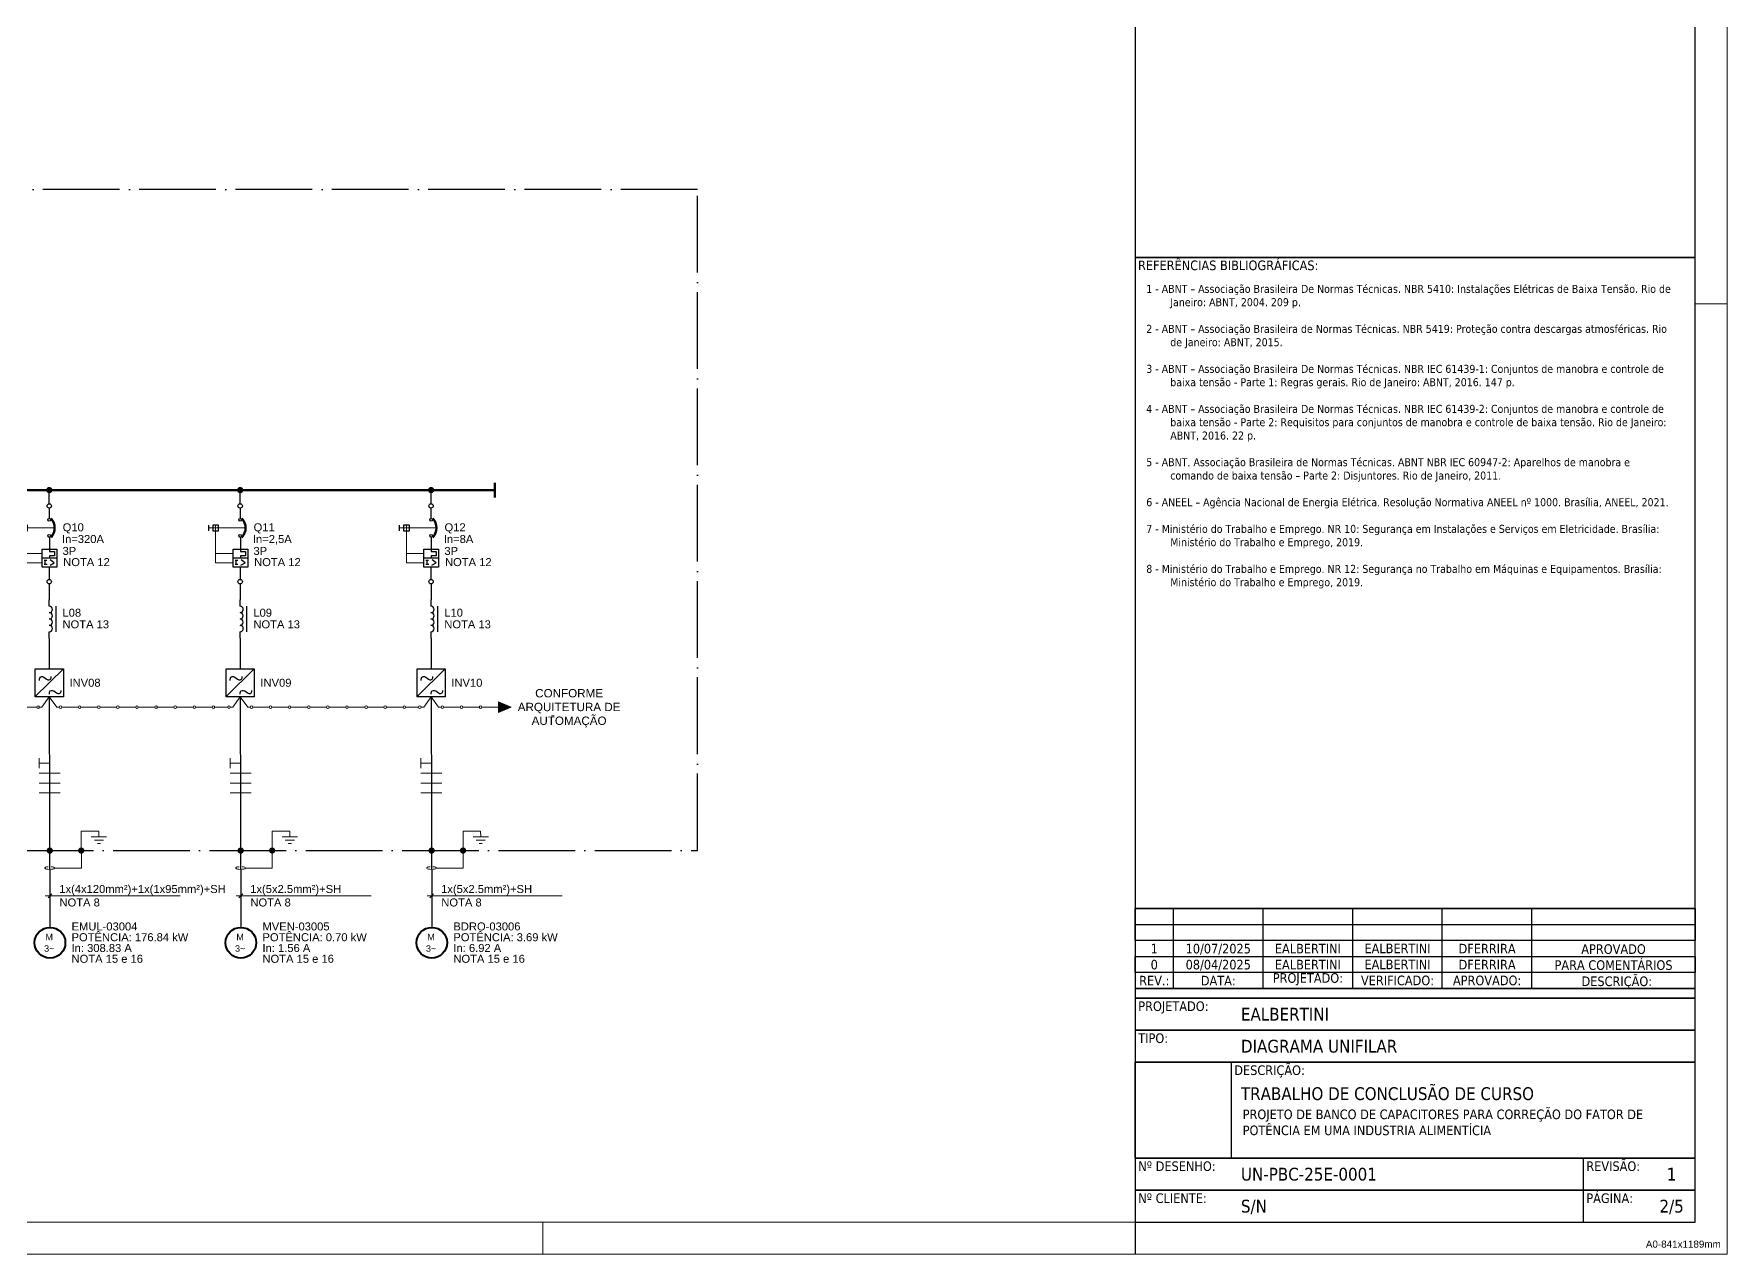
# Model space of a CAD drawing. Header units: inches. Extents: x 8060 to 14805, y -2003 to -1162.
# Drawn here: x 10109 to 10638, y -2003 to -1621 of the extents above; entities that cross this region are included whole.
import ezdxf
from ezdxf.enums import TextEntityAlignment as Align

# ---------------------------------------------------------------- set-up
doc = ezdxf.new("R2010")
doc.units = ezdxf.units.IN
doc.header["$MEASUREMENT"] = 0
doc.linetypes.add('ACAD_ISO04W100', pattern=[30, 24, -3, 0, -3])
for name, color, linetype in [('CABOS', 2, 'Continuous'), ('CAIXA DE IDENT.', 6, 'ACAD_ISO04W100'), ('COMPONENTES', 7, 'Continuous'), ('LEG. LINHA', 253, 'Continuous'), ('LEG. TEXTO', 1, 'Continuous'), ('MOLDURA', 5, 'Continuous'), ('PDF2_AM_8', 7, 'Continuous'), ('PDF2_E-TXT20', 7, 'Continuous'), ('ROTAS', 7, 'Continuous'), ('TEXTO DES.', 2, 'Continuous'), ('TEXTO LEG.', 7, 'Continuous')]:
    doc.layers.add(name, color=color, linetype=linetype)
doc.styles.add('MtXpl_Tahoma', font='tahoma.ttf')
doc.styles.add('PDF ArialMT', font='arial.ttf')

# ---------------------------------------------------------------- blocks, each defined once
blk = doc.blocks.new('MOLDURA')
at = {"layer": 'MOLDURA', "lineweight": 15}
for p, q in [((3594.47, -2192.45), (3594.47, -1351.45)), ((3584.47, -1361.47), (3584.47, -2182.46)), ((3584.47, -2182.46), (2430.47, -2182.46)), ((3224.47, -2192.45), (3224.47, -2182.46)), ((2405.47, -2192.45), (3594.47, -2192.45))]:
    blk.add_line(p, q, dxfattribs=at)
at = {"layer": 'MOLDURA'}
for p, q in [((3409.47, -1361.47), (3409.47, -2182.46)), ((3409.47, -2182.46), (3409.47, -2192.45))]:
    blk.add_line(p, q, dxfattribs=at)
at = {"layer": 'MOLDURA', "lineweight": 15}
blk.add_lwpolyline([(3594.47, -1895.48), (3584.47, -1895.48)], close=True, dxfattribs=at)
at = {"layer": 'MOLDURA', "insert": (3592.47, -2190.45), "char_height": 2.2, "attachment_point": 9, "style": 'PDF ArialMT'}
blk.add_mtext('A0-841x1189mm', dxfattribs=at)
blk = doc.blocks.new('LEGENDA')
for p, q in [((3409.47, -2067.58), (3409.47, -2062.58)), ((3409.47, -2062.58), (3584.47, -2062.58)), ((3421.47, -2087.58), (3421.47, -2062.58)), ((3449.47, -2087.58), (3449.47, -2062.58)), ((3477.47, -2087.58), (3477.47, -2062.58)), ((3505.47, -2087.58), (3505.47, -2062.58)), ((3533.47, -2087.58), (3533.47, -2062.58)), ((3584.47, -2062.58), (3584.47, -2067.58)), ((3409.47, -2072.58), (3409.47, -2067.58)), ((3409.47, -2067.58), (3584.47, -2067.58)), ((3584.47, -2067.58), (3584.47, -2072.58)), ((3584.47, -2072.58), (3409.47, -2072.58)), ((3409.47, -2072.58), (3409.47, -2077.58)), ((3584.47, -2077.58), (3584.47, -2072.58)), ((3409.47, -2082.58), (3409.47, -2077.58)), ((3409.47, -2077.58), (3584.47, -2077.58)), ((3584.47, -2077.58), (3584.47, -2082.58)), ((3584.47, -2082.58), (3409.47, -2082.58)), ((3409.47, -2082.58), (3409.47, -2087.58)), ((3584.47, -2087.58), (3584.47, -2082.58)), ((3409.47, -2087.58), (3584.47, -2087.58))]:
    blk.add_line(p, q)
blk = doc.blocks.new('legenda-2')
at = {"layer": 'LEG. LINHA'}
blk.add_line((3549.47, -2162.46), (3549.47, -2172.46), dxfattribs=at)
blk.add_lwpolyline([(3409.47, -2172.46), (3584.47, -2172.46), (3584.47, -2162.46), (3409.47, -2162.46)], close=True, dxfattribs=at)
blk = doc.blocks.new('disjuntor motor')
at = {"layer": 'COMPONENTES', "lineweight": 30}
for points in [[(5611.23, -947.57), (5611.23, -944.35)], [(5601.35, -951.42), (5601.35, -949.64)], [(5611.23, -953.5), (5611.23, -957.14), (5611.23, -957.86), (5612.8, -957.86), (5612.8, -959.25), (5611.23, -959.25), (5611.23, -959.97)], [(5613.52, -959.97), (5608.95, -959.97)], [(5609.56, -960.57), (5610.41, -960.57)], [(5609.56, -961.88), (5610.49, -961.88)], [(5609.92, -961.88), (5609.92, -960.57)], [(5611.23, -966.66), (5611.23, -962.79)], [(5611.42, -962.13), (5612.74, -961.41), (5611.47, -960.44)]]:
    blk.add_lwpolyline(points, dxfattribs=at)
at = {"layer": 'COMPONENTES', "lineweight": 15}
for points in [[(5612.93, -950.53), (5601.35, -950.53)], [(5608.95, -961.37), (5603.49, -961.37), (5603.49, -949.64)], [(5608.95, -958.55), (5603.49, -958.55)]]:
    blk.add_lwpolyline(points, dxfattribs=at)
at = {"layer": 'COMPONENTES', "lineweight": 30}
for points in [[(5604.4, -949.64), (5602.6, -949.64), (5602.6, -951.42), (5604.4, -951.42)], [(5613.52, -957.14), (5613.52, -962.79), (5608.95, -962.79), (5608.95, -957.14)]]:
    blk.add_lwpolyline(points, close=True, dxfattribs=at)
for centre, radius in [((5611.18, -943.64), 0.688), ((5611.18, -947.98), 0.434), ((5611.18, -953.02), 0.434), ((5611.18, -967.31), 0.688)]:
    blk.add_circle(centre, radius, dxfattribs=at)
at = {"layer": 'COMPONENTES', "lineweight": 50}
blk.add_arc((5608.43, -950.5), 4.43, 318.0432, 41.9568, dxfattribs=at)
blk = doc.blocks.new('Indutância')
at = {"layer": 'COMPONENTES', "lineweight": 30}
for p, q in [((5383.17, -1082.37), (5383.17, -1080.38)), ((5383.17, -1092.39), (5383.17, -1090.37))]:
    blk.add_line(p, q, dxfattribs=at)
blk.add_lwpolyline([(5383.12, -1088.36, 1), (5383.12, -1086.35, 1), (5383.12, -1084.34)], format="xyb", dxfattribs=at)
blk.add_lwpolyline([(5385.19, -1082.37), (5385.19, -1090.37)], dxfattribs=at)
for centre in [(5383.12, -1083.36), (5383.12, -1089.35)]:
    blk.add_arc(centre, 1.01, 270, 90, dxfattribs=at)
blk = doc.blocks.new('Inversor')
at = {"layer": 'COMPONENTES', "lineweight": 30}
for points in [[(5353.2, -1116.54), (5344.42, -1125.13)], [(5345.71, -1120.12), (5345.71, -1119.72), (5345.92, -1119.1), (5346.33, -1118.89), (5346.73, -1118.89), (5347.13, -1119.1), (5347.96, -1119.72), (5348.36, -1119.93), (5348.76, -1119.93), (5349.18, -1119.72), (5349.37, -1119.31), (5349.37, -1118.89)], [(5348.82, -1124.46), (5348.82, -1124.06), (5349.01, -1123.44), (5349.44, -1123.25), (5349.84, -1123.25), (5350.24, -1123.44), (5351.07, -1124.06), (5351.47, -1124.27), (5351.87, -1124.27), (5352.27, -1124.06), (5352.49, -1123.65), (5352.49, -1123.25)]]:
    blk.add_lwpolyline(points, dxfattribs=at)
blk.add_lwpolyline([(5344.42, -1116.54), (5353.2, -1116.54), (5353.2, -1125.22), (5344.42, -1125.22)], close=True, dxfattribs=at)
blk = doc.blocks.new('ATERRAMENTO')
at = {"layer": 'ROTAS'}
h = blk.add_hatch(color=256, dxfattribs=at)
h.dxf.hatch_style = 1
h.paths.add_polyline_path([(6647.54, -699.87, 1), (6649.51, -699.87, 1)])
at = {"layer": 'PDF2_E-TXT20', "lineweight": 9}
blk.add_line((6640.17, -705.36), (6648.56, -705.36), dxfattribs=at)
for points in [[(6654.04, -695.59), (6654, -693.83), (6648.52, -693.83), (6648.56, -705.36)], [(6651.67, -695.59), (6656.44, -695.59)], [(6652.63, -696.65), (6655.48, -696.65)], [(6653.58, -697.68), (6654.53, -697.68)]]:
    blk.add_lwpolyline(points, dxfattribs=at)
for points in [[(6638.21, -704.92), (6637.5, -704.98), (6637.06, -705.19), (6637.17, -705.4)], [(6637.17, -705.4), (6637.28, -705.61), (6637.92, -705.77), (6638.66, -705.77)], [(6638.66, -705.77), (6639.41, -705.77), (6640.05, -705.61), (6640.16, -705.4)], [(6640.16, -705.4), (6640.27, -705.19), (6639.83, -704.98), (6639.11, -704.92)]]:
    blk.add_open_spline(points, degree=3, dxfattribs=at)
blk = doc.blocks.new('MOTOR TRI')
at = {"layer": 'COMPONENTES', "lineweight": 40}
blk.add_circle((6638.76, -725.71), 4.79, dxfattribs=at)
at = {"layer": 'COMPONENTES', "char_height": 2.01, "attachment_point": 4, "style": 'PDF ArialMT'}
for s, insert in [('M', (6637.35, -723.9)), ('3~', (6636.93, -727.52))]:
    blk.add_mtext(s, dxfattribs=dict(at, insert=insert))
blk = doc.blocks.new('SETA')
at = {"layer": 'ROTAS'}
h = blk.add_hatch(color=256, dxfattribs=at)
h.dxf.hatch_style = 1
h.paths.add_polyline_path([(5730.94, -872), (5726.96, -870.31), (5726.96, -873.69)])
at = {"layer": 'ROTAS', "lineweight": 9}
blk.add_lwpolyline([(5730.94, -872), (5726.96, -870.31), (5726.96, -873.69)], close=True, dxfattribs=at)
blk.add_lwpolyline([(5730.94, -872), (5726.96, -870.31), (5726.96, -873.69)], close=True, dxfattribs=at)

msp = doc.modelspace()

# ---------------------------------------------------------------- hatches: boundary and pattern name
at = {"layer": 'ROTAS'}
h = msp.add_hatch(color=256, dxfattribs=at)
h.dxf.hatch_style = 1
h.paths.add_polyline_path([(10112.36, -1763.78, 1), (10114.34, -1763.78, 1)])
h = msp.add_hatch(color=256, dxfattribs=at)
h.dxf.hatch_style = 1
h.paths.add_polyline_path([(10172.01, -1763.78, 1), (10173.99, -1763.78, 1)])
h = msp.add_hatch(color=256, dxfattribs=at)
h.dxf.hatch_style = 1
h.paths.add_polyline_path([(10231.66, -1763.78, 1), (10233.64, -1763.78, 1)])
h = msp.add_hatch(color=256, dxfattribs=at)
h.dxf.hatch_style = 1
h.paths.add_polyline_path([(10112.52, -1876.44, 1), (10114.5, -1876.44, 1)])
h = msp.add_hatch(color=256, dxfattribs=at)
h.dxf.hatch_style = 1
h.paths.add_polyline_path([(10172.17, -1876.44, 1), (10174.15, -1876.44, 1)])
h = msp.add_hatch(color=256, dxfattribs=at)
h.dxf.hatch_style = 1
h.paths.add_polyline_path([(10231.82, -1876.44, 1), (10233.8, -1876.44, 1)])

# ---------------------------------------------------------------- linework, layer by layer
at = {"layer": 'CABOS', "lineweight": 9}
for points in [[(10110.19, -1847.6), (10110.19, -1850.65)], [(10110.19, -1849.13), (10113.45, -1849.13)], [(10169.84, -1847.6), (10169.84, -1850.65)], [(10169.84, -1849.13), (10173.1, -1849.13)], [(10229.49, -1847.6), (10229.49, -1850.65)], [(10229.49, -1849.13), (10232.75, -1849.13)], [(10110.19, -1852.3), (10116.73, -1852.3)], [(10116.73, -1855.35), (10110.19, -1855.35), (10116.73, -1855.35)], [(10169.84, -1852.3), (10176.38, -1852.3)], [(10176.38, -1855.35), (10169.84, -1855.35), (10176.38, -1855.35)], [(10229.49, -1852.3), (10236.03, -1852.3)], [(10236.03, -1855.35), (10229.49, -1855.35), (10236.03, -1855.35)], [(10116.73, -1858.38), (10110.19, -1858.38), (10116.73, -1858.38)], [(10176.38, -1858.38), (10169.84, -1858.38), (10176.38, -1858.38)], [(10236.03, -1858.38), (10229.49, -1858.38), (10236.03, -1858.38)]]:
    msp.add_lwpolyline(points, dxfattribs=at)
at = {"layer": 'CAIXA DE IDENT.'}
msp.add_lwpolyline([(9621.65, -1669.79), (9621.6, -1876.39), (10315.85, -1876.39), (10315.9, -1669.79)], close=True, dxfattribs=at)
at = {"layer": 'LEG. LINHA'}
for points in [[(10452.6, -1691.03), (10627.6, -1691.03), (10627.6, -1440.39), (10452.6, -1440.39)], [(10452.6, -1894.58), (10627.6, -1894.58), (10627.6, -1691.03), (10452.6, -1691.03)], [(10452.6, -1919.58), (10627.6, -1919.58), (10627.6, -1894.58), (10452.6, -1894.58)], [(10452.6, -1922.58), (10627.6, -1922.58), (10627.6, -1919.58), (10452.6, -1919.58)], [(10452.6, -1932.58), (10627.6, -1932.58), (10627.6, -1922.58), (10452.6, -1922.58)], [(10452.6, -1942.58), (10627.6, -1942.58), (10627.6, -1932.58), (10452.6, -1932.58)], [(10452.6, -1972.58), (10627.6, -1972.58), (10627.6, -1942.58), (10452.6, -1942.58)], [(10452.6, -1942.58), (10482.6, -1942.58), (10482.6, -1972.58), (10452.6, -1972.58)]]:
    msp.add_lwpolyline(points, close=True, dxfattribs=at)
at = {"layer": 'PDF2_AM_8', "lineweight": 9}
for points in [[(10110.25, -1831.64), (10111.03, -1831.64), (10113.36, -1828.34), (10115.71, -1831.64), (10116.47, -1831.64)], [(10169.9, -1831.64), (10170.68, -1831.64), (10173.01, -1828.34), (10175.36, -1831.64), (10176.12, -1831.64)], [(10229.55, -1831.64), (10230.33, -1831.64), (10232.66, -1828.34), (10235.01, -1831.64), (10235.77, -1831.64)]]:
    msp.add_lwpolyline(points, dxfattribs=at)
at = {"layer": 'ROTAS'}
for p, q in [((10113.35, -1793.09), (10113.35, -1798.09)), ((10173, -1793.09), (10173, -1798.09)), ((10232.65, -1793.09), (10232.65, -1798.09)), ((10113.35, -1810.09), (10113.35, -1819.66)), ((10173, -1810.09), (10173, -1819.66)), ((10232.65, -1810.09), (10232.65, -1819.66)), ((10113.36, -1828.34), (10113.57, -1900.46)), ((10173.01, -1828.34), (10173.22, -1900.46)), ((10232.66, -1828.34), (10232.87, -1900.46))]:
    msp.add_line(p, q, dxfattribs=at)
at = {"layer": 'ROTAS', "lineweight": 60}
for points in [[(10252.59, -1761.48), (10252.59, -1766.09)], [(9682.91, -1763.79), (10252.59, -1763.79)]]:
    msp.add_lwpolyline(points, dxfattribs=at)
at = {"layer": 'ROTAS', "lineweight": 30}
for points in [[(10113.35, -1768.05), (10113.35, -1763.78)], [(10173, -1768.05), (10173, -1763.78)], [(10232.65, -1768.05), (10232.65, -1763.78)]]:
    msp.add_lwpolyline(points, dxfattribs=at)
at = {"layer": 'ROTAS', "lineweight": 9}
for points in [[(10105.38, -1831.64), (10109.45, -1831.64), (10109.45, -1831.64)], [(10117.28, -1831.64), (10121.38, -1831.64), (10122.44, -1831.64)], [(10123.25, -1831.64), (10127.35, -1831.64), (10128.41, -1831.64)], [(10129.22, -1831.64), (10133.32, -1831.64), (10134.38, -1831.64)], [(10135.19, -1831.64), (10139.29, -1831.64), (10140.35, -1831.64)], [(10141.16, -1831.64), (10145.26, -1831.64), (10146.32, -1831.64)], [(10147.12, -1831.64), (10151.23, -1831.64), (10152.29, -1831.64)], [(10153.09, -1831.64), (10157.2, -1831.64), (10158.26, -1831.64)], [(10159.06, -1831.64), (10163.17, -1831.64), (10164.23, -1831.64)], [(10165.03, -1831.64), (10169.09, -1831.64), (10169.09, -1831.64)], [(10176.93, -1831.64), (10181.03, -1831.64), (10182.09, -1831.64)], [(10182.9, -1831.64), (10187, -1831.64), (10188.06, -1831.64)], [(10188.87, -1831.64), (10192.97, -1831.64), (10194.03, -1831.64)], [(10194.83, -1831.64), (10198.94, -1831.64), (10200, -1831.64)], [(10200.8, -1831.64), (10204.91, -1831.64), (10205.97, -1831.64)], [(10206.77, -1831.64), (10210.88, -1831.64), (10211.94, -1831.64)], [(10212.74, -1831.64), (10216.85, -1831.64), (10217.91, -1831.64)], [(10218.71, -1831.64), (10222.82, -1831.64), (10223.88, -1831.64)], [(10224.68, -1831.64), (10228.74, -1831.64), (10228.74, -1831.64)], [(10236.58, -1831.64), (10240.68, -1831.64), (10241.74, -1831.64)], [(10242.55, -1831.64), (10246.65, -1831.64), (10247.71, -1831.64)], [(10248.51, -1831.64), (10252.62, -1831.64), (10253.68, -1831.64)], [(10112.08, -1890.59), (10154.28, -1890.59)], [(10112.97, -1891.22), (10114.13, -1889.93)], [(10171.73, -1890.59), (10213.93, -1890.59)], [(10172.62, -1891.22), (10173.78, -1889.93)], [(10231.38, -1890.59), (10273.58, -1890.59)], [(10232.27, -1891.22), (10233.43, -1889.93)]]:
    msp.add_lwpolyline(points, dxfattribs=at)
for centre in [(10109.85, -1831.63), (10116.88, -1831.64), (10122.84, -1831.64), (10128.81, -1831.64), (10134.78, -1831.64), (10140.75, -1831.64), (10146.72, -1831.64), (10152.69, -1831.64), (10158.66, -1831.64), (10164.63, -1831.64), (10169.5, -1831.63), (10176.52, -1831.64), (10182.49, -1831.64), (10188.46, -1831.64), (10194.43, -1831.64), (10200.4, -1831.64), (10206.37, -1831.64), (10212.34, -1831.64), (10218.31, -1831.64), (10224.28, -1831.64), (10229.15, -1831.63), (10236.17, -1831.64), (10242.14, -1831.64), (10248.11, -1831.64)]:
    msp.add_circle(centre, 0.402, dxfattribs=at)

# ---------------------------------------------------------------- block references
msp.add_blockref('MOLDURA', (7043.13, 189.88))
at = {"layer": 'CAIXA DE IDENT.'}
for p in [(3474.81, -1179.54), (3534.46, -1179.54), (3594.11, -1179.54)]:
    msp.add_blockref('MOTOR TRI', p, dxfattribs=at)
at = {"layer": 'COMPONENTES'}
for name, p in [('disjuntor motor', (4502.17, -825.09)), ('disjuntor motor', (4561.82, -825.09)), ('disjuntor motor', (4621.47, -825.09)), ('Indutância', (4730.18, -717.7)), ('Indutância', (4789.83, -717.7)), ('Indutância', (4849.47, -717.7)), ('Inversor', (4764.55, -703.12)), ('Inversor', (4824.2, -703.12)), ('Inversor', (4883.85, -703.12)), ('ATERRAMENTO', (3474.81, -1176.56)), ('ATERRAMENTO', (3534.46, -1176.56)), ('ATERRAMENTO', (3594.11, -1176.56))]:
    msp.add_blockref(name, p, dxfattribs=at)
at = {"layer": 'LEG. LINHA'}
for name, p in [('LEGENDA', (7043.13, 168)), ('legenda-2', (7043.13, 189.88)), ('legenda-2', (7043.13, 179.88))]:
    msp.add_blockref(name, p, dxfattribs=at)
at = {"layer": 'ROTAS'}
msp.add_blockref('SETA', (4526.72, -959.64), dxfattribs=at)

# ---------------------------------------------------------------- texts
at = {"layer": 'LEG. TEXTO', "char_height": 3, "style": 'PDF ArialMT'}
for s, insert, attachment_point in [('{\\fTahoma|b0|i0|c0|p34;REFERÊNCIAS BIBLIOGRÁFICAS:}', (10453.52, -1692.03), 1), ('{\\fTahoma|b0|i0|c0|p34;PROJETADO:}', (10506.6, -1918.58), 8), ('{\\fTahoma|b0|i0|c0|p34;VERIFICADO:}', (10534.6, -1918.58), 8), ('{\\fTahoma|b0|i0|c0|p34;PROJETADO:}', (10453.6, -1923.58), 1), ('{\\fTahoma|b0|i0|c0|p34;REVISÃO:}', (10593.6, -1973.58), 1), ('{\\fTahoma|b0|i0|c0|p34;Nº DESENHO:}', (10453.6, -1973.58), 1), ('{\\fTahoma|b0|i0|c0|p34;Nº CLIENTE:}', (10453.6, -1983.58), 1)]:
    msp.add_mtext(s, dxfattribs=dict(at, insert=insert, attachment_point=attachment_point))
for s, insert, width, attachment_point in [('{\\fTahoma|b0|i0|c0|p34;DESCRIÇÃO:}', (10603.12, -1919.58), 18.6453, 8), ('{\\fTahoma|b0|i0|c0|p34;REV.:}', (10458.6, -1918.58), 7.8979, 8), ('{\\fTahoma|b0|i0|c0|p34;DATA:}', (10478.6, -1918.58), 9.8724, 8), ('{\\fTahoma|b0|i0|c0|p34;APROVADO:}', (10562.6, -1918.58), 18.6453, 8), ('{\\fTahoma|b0|i0|c0|p34;TIPO:}', (10453.6, -1933.58), 12.6971, 1), ('{\\fTahoma|b0|i0|c0|p34;DESCRIÇÃO:}', (10483.6, -1943.58), 12.6971, 1), ('{\\fTahoma|b0|i0|c0|p34;PÁGINA:}', (10593.6, -1983.58), 13.8093, 1)]:
    msp.add_mtext(s, dxfattribs=dict(at, insert=insert, width=width, attachment_point=attachment_point))
at = {"layer": 'TEXTO DES.', "style": 'PDF ArialMT'}
for s, p in [('Q10', (10117.54, -1776.66)), ('Q11', (10177.19, -1776.66)), ('Q12', (10236.84, -1776.66)), ('3P', (10117.5, -1784.04)), ('In=320A', (10117.32, -1780.32)), ('3P', (10177.15, -1784.04)), ('In=2,5A', (10176.97, -1780.32)), ('3P', (10236.8, -1784.04)), ('In=8A', (10236.62, -1780.32)), ('NOTA 12', (10117.7, -1787.53)), ('NOTA 12', (10177.35, -1787.53)), ('NOTA 12', (10237, -1787.53)), ('L08', (10117.48, -1803.35)), ('L09', (10177.12, -1803.35)), ('L10', (10236.77, -1803.35)), ('NOTA 13', (10117.48, -1806.98)), ('NOTA 13', (10177.12, -1806.98)), ('NOTA 13', (10236.77, -1806.98)), ('INV08', (10119.67, -1825.24)), ('INV09', (10179.32, -1825.24)), ('INV10', (10238.97, -1825.24)), ('1x(4x120mm²)+1x(1x95mm²)+SH', (10116.48, -1889.7)), ('1x(5x2.5mm²)+SH', (10176.13, -1889.7)), ('1x(5x2.5mm²)+SH', (10235.78, -1889.7)), ('NOTA 8', (10116.54, -1893.91)), ('NOTA 8', (10176.19, -1893.91)), ('NOTA 8', (10235.84, -1893.91)), ('EMUL-03004 ', (10120.31, -1901.4)), ('MVEN-03005 ', (10179.96, -1901.4)), ('BDRO-03006 ', (10239.61, -1901.4)), ('POTÊNCIA: 176.84 kW', (10120.31, -1904.77)), ('POTÊNCIA: 0.70 kW', (10179.96, -1904.77)), ('POTÊNCIA: 3.69 kW', (10239.61, -1904.77)), ('NOTA 15 e 16', (10120.31, -1911.51)), ('In: 308.83 A', (10120.31, -1908.14)), ('NOTA 15 e 16', (10179.96, -1911.51)), ('In: 1.56 A', (10179.96, -1908.14)), ('NOTA 15 e 16', (10239.61, -1911.51)), ('In: 6.92 A', (10239.61, -1908.14))]:
    msp.add_text(s, height=2.5, dxfattribs=at).set_placement(p)
for s, height, p in [('ARQUITETURA DE', 2.6014, (10275.77, -1833.64)), ('CONFORME', 2.601, (10275.77, -1829.34)), ('AUTOMAÇÃO', 2.601, (10275.77, -1837.94)), ('-', 2.6, (10270.68, -1836.14))]:
    msp.add_text(s, height=height, dxfattribs=at).set_placement(p, align=Align.BOTTOM_CENTER)
at = {"layer": 'TEXTO LEG.', "style": 'MtXpl_Tahoma'}
for s, height, p in [('1', 3, (10458.6, -1907.08)), ('10/07/2025', 3, (10478.6, -1907.08)), ('EALBERTINI', 3, (10506.6, -1907.08)), ('EALBERTINI', 3, (10534.6, -1907.02)), ('DFERRIRA', 3, (10562.6, -1907.08)), ('APROVADO', 3, (10602.1, -1907.23)), ('0', 3, (10458.6, -1912.08)), ('08/04/2025', 3, (10478.6, -1912.08)), ('EALBERTINI', 3, (10506.6, -1912.08)), ('EALBERTINI', 3, (10534.6, -1912.02)), ('DFERRIRA', 3, (10562.6, -1912.08)), ('PARA COMENTÁRIOS', 3, (10602.1, -1912.23)), ('1', 4, (10620.25, -1977.58)), ('2/5', 4, (10620.25, -1987.58))]:
    msp.add_text(s, height=height, dxfattribs=at).set_placement(p, align=Align.MIDDLE_CENTER)
for s, p in [('EALBERTINI ', (10485.68, -1927.58)), ('DIAGRAMA UNIFILAR', (10485.68, -1937.58)), ('TRABALHO DE CONCLUSÃO DE CURSO', (10485.68, -1952.41)), ('UN-PBC-25E-0001', (10485.68, -1977.58)), ('S/N', (10485.68, -1987.58))]:
    msp.add_text(s, height=4, dxfattribs=at).set_placement(p, align=Align.MIDDLE_LEFT)
at = {"layer": 'TEXTO LEG.', "attachment_point": 1, "style": 'MtXpl_Tahoma'}
for s, insert, char_height, width in [('\\pxi-3,l4,t4;1 - ABNT – Associação Brasileira De Normas Técnicas. NBR 5410: Instalações Elétricas de Baixa Tensão. Rio de Janeiro: ABNT, 2004. 209 p.\\P\\P2 - ABNT – Associação Brasileira de Normas Técnicas. NBR 5419: Proteção contra descargas atmosféricas. Rio de Janeiro: ABNT, 2015.\\P\\P3 - ABNT – Associação Brasileira De Normas Técnicas. NBR IEC 61439-1: Conjuntos de manobra e controle de baixa tensão - Parte 1: Regras gerais. Rio de Janeiro: ABNT, 2016. 147 p.\\P\\P4 - ABNT – Associação Brasileira De Normas Técnicas. NBR IEC 61439-2: Conjuntos de manobra e controle de baixa tensão - Parte 2: Requisitos para conjuntos de manobra e controle de baixa tensão. Rio de Janeiro: ABNT, 2016. 22 p.\\P\\P5 - ABNT. Associação Brasileira de Normas Técnicas. ABNT NBR IEC 60947-2: Aparelhos de manobra e comando de baixa tensão – Parte 2: Disjuntores. Rio de Janeiro, 2011.\\P\\P6 - ANEEL – Agência Nacional de Energia Elétrica. Resolução Normativa ANEEL nº 1000. Brasília, ANEEL, 2021. \\P\\P7 - Ministério do Trabalho e Emprego. NR 10: Segurança em Instalações e Serviços em Eletricidade. Brasília: Ministério do Trabalho e Emprego, 2019.\\P\\P8 - Ministério do Trabalho e Emprego. NR 12: Segurança no Trabalho em Máquinas e Equipamentos. Brasília: Ministério do Trabalho e Emprego, 2019.\\P\\pi0,l0,tz; ', (10453.6, -1699.63), 2.5, 167.0932), ('PROJETO DE BANCO DE CAPACITORES PARA CORREÇÃO DO FATOR DE POTÊNCIA EM UMA INDUSTRIA ALIMENTÍCIA', (10486.23, -1957.38), 3, 139.506)]:
    msp.add_mtext(s, dxfattribs=dict(at, insert=insert, char_height=char_height, width=width))

doc.saveas('drawing.dxf')
